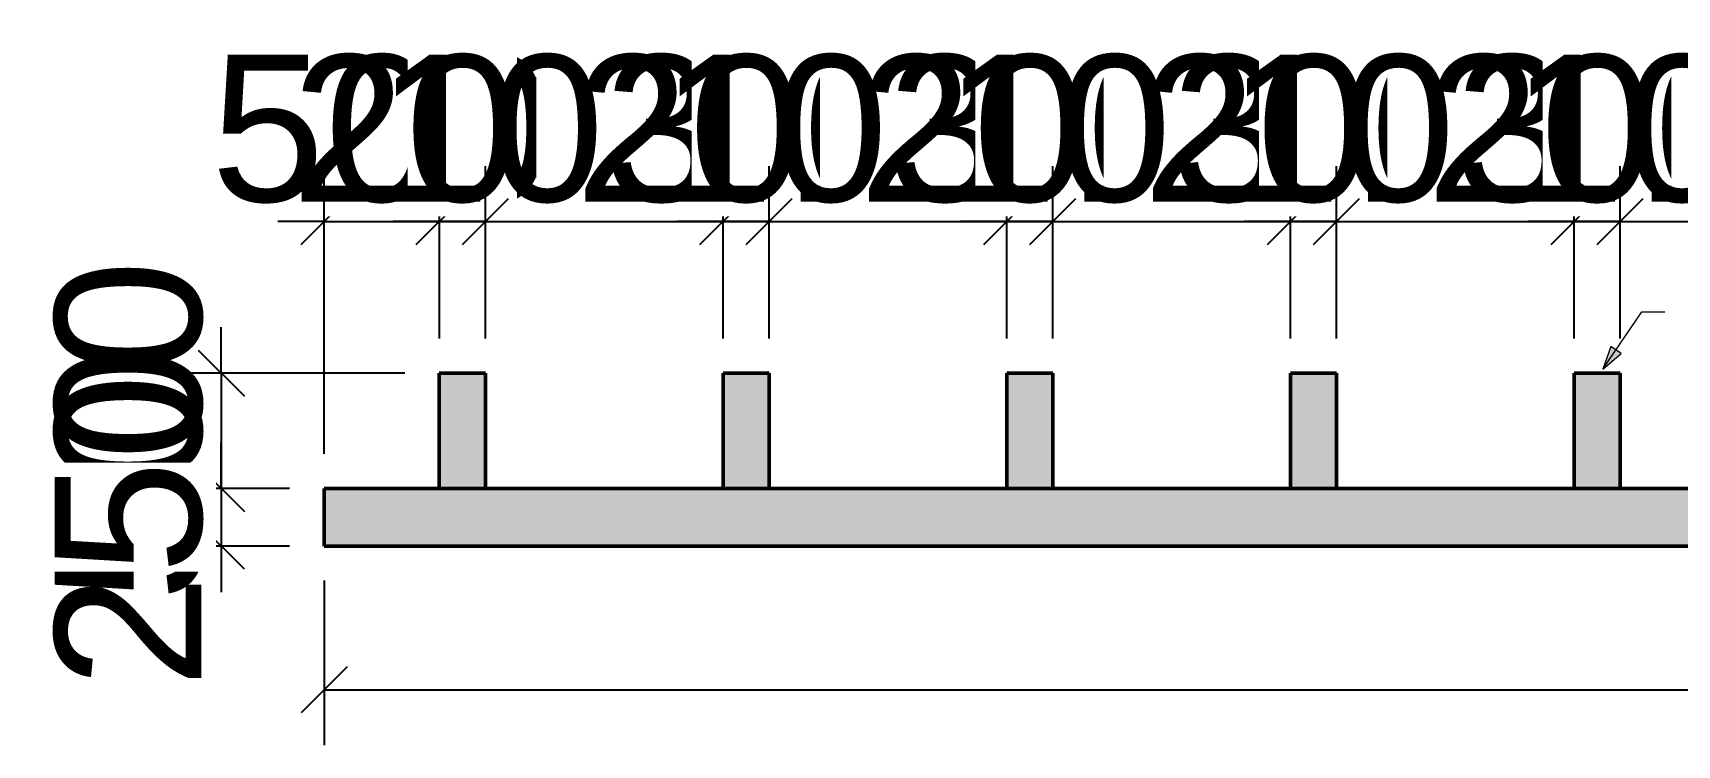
# Model space of a CAD drawing. Header units: millimetres. Extents: x 14826 to 891005, y -311366 to 56117.
# Drawn here: x 270750 to 277883, y -249018 to -245929 of the extents above; entities that cross this region are included whole.
import ezdxf

# ---------------------------------------------------------------- set-up
doc = ezdxf.new("R2010")
doc.units = ezdxf.units.MM
doc.linetypes.add('Dash', pattern=[6.35, 3.175, -3.175])
for name, color, linetype, lineweight in [('A-ANNO-DIMS', 7, 'Continuous', 9), ('A-FLOR-PATT', 7, 'Continuous', 50), ('G-ANNO-TEXT', 7, 'Continuous', 9), ('S-COLS', 7, 'Continuous', 9), ('S-FNDN', 7, 'Continuous', 9)]:
    doc.layers.add(name, color=color, linetype=linetype, lineweight=lineweight)
doc.styles.add('Arial', font='arial.ttf', dxfattribs={"height": 636.361708})
doc.dimstyles.new('Greene_Arch_tick_-_2_5mm_Arial', dxfattribs={"dimscale": 304.8, "dimtxt": 255.06485, "dimasz": 0.656168, "dimexe": 0.787402, "dimexo": 0.492126, "dimgap": 0.246063, "dimtad": 1, "dimdec": 0, "dimzin": 0, "dimdsep": 46, "dimtxsty": 'Arial', "dimblk1": 'OBLIQUE', "dimblk2": 'OBLIQUE', "dimsah": 1, "dimcen": 0.09, "dimazin": 0, "dimtfac": 1, "dimtdec": 4, "dimtix": 1, "dimtmove": 0, "dimatfit": 3, "dimfxl": 1, "dimtvp": 1, "dimtfill": 1, "dimtolj": 1, "dimtzin": 0, "dimarcsym": 2})

# ---------------------------------------------------------------- blocks, each defined once
blk = doc.blocks.new('Concrete-Rectangular-Column - 3700X200-332790-Section 4')
at = {"layer": 'S-COLS', "linetype": 'Dash', "true_color": 0xc0c0c0}
blk.add_hatch(color=9, dxfattribs=at).paths.add_polyline_path([(159219.3, 0), (159219.3, 500), (159019.3, 500), (159019.3, 0)])
at = {"layer": 'S-COLS', "lineweight": 50}
for p, q in [((159219.3, 500), (159019.3, 500)), ((159019.3, 500), (159019.3, 0)), ((159219.3, 0), (159219.3, 500)), ((159019.3, 0), (159219.3, 0))]:
    blk.add_line(p, q, dxfattribs=at)
blk = doc.blocks.new('_Oblique')
at = {"color": 0, "linetype": 'ByBlock', "lineweight": -2}
blk.add_line((-0.5, -0.5), (0.5, 0.5), dxfattribs=at)
blk = doc.blocks.new('*D443')
at = {"layer": 'A-ANNO-DIMS', "color": 0, "lineweight": -2, "transparency": 16777216}
for p, q in [((271567.1, -247404.6), (271567.1, -247204.6)), ((272362.9, -247404.6), (271327.1, -247404.6)), ((271567.1, -247404.6), (271567.1, -247904.6)), ((271862.9, -247904.6), (271327.1, -247904.6)), ((271567.1, -247904.6), (271567.1, -248104.6))]:
    blk.add_line(p, q, dxfattribs=at)
at = {"layer": 'Defpoints', "color": 0, "transparency": 16777216}
for p in [(272512.9, -247404.6), (272012.9, -247904.6)]:
    blk.add_point(p, dxfattribs=at)
at = {"layer": 'A-ANNO-DIMS', "color": 0, "lineweight": -2, "transparency": 16777216, "xscale": 200, "yscale": 200, "zscale": 200}
for p, rotation in [((271567.1, -247404.6), 270), ((271567.1, -247904.6), 90)]:
    blk.add_blockref('_Oblique', p, dxfattribs=dict(at, rotation=rotation))
at = {"layer": 'A-ANNO-DIMS', "color": 0, "transparency": 16777216, "insert": (271167.2, -247654.6), "char_height": 636.36, "width": 346.103, "attachment_point": 5, "rotation": 90, "style": 'Arial', "bg_fill": 3, "box_fill_scale": 1.1, "bg_fill_color": 256, "bg_fill_true_color": 13158600, "bg_fill_transparency": 0}
blk.add_mtext('\\A1;500', dxfattribs=at)
at = {"layer": 'Defpoints', "color": 0, "transparency": 16777216}
blk.add_point((271567.1, -247904.6), dxfattribs=at)
blk = doc.blocks.new('*D444')
at = {"layer": 'A-ANNO-DIMS', "color": 0, "lineweight": -2, "transparency": 16777216}
for p, q in [((271567.1, -247904.6), (271567.1, -247704.6)), ((271862.9, -247904.6), (271327.1, -247904.6)), ((271567.1, -247904.6), (271567.1, -248154.6)), ((271862.9, -248154.6), (271327.1, -248154.6)), ((271567.1, -248154.6), (271567.1, -248354.6))]:
    blk.add_line(p, q, dxfattribs=at)
at = {"layer": 'Defpoints', "color": 0, "transparency": 16777216}
for p in [(272012.9, -247904.6), (272012.9, -248154.6)]:
    blk.add_point(p, dxfattribs=at)
at = {"layer": 'A-ANNO-DIMS', "color": 0, "lineweight": -2, "transparency": 16777216, "xscale": 200, "yscale": 200, "zscale": 200}
for p, rotation in [((271567.1, -247904.6), 270), ((271567.1, -248154.6), 90)]:
    blk.add_blockref('_Oblique', p, dxfattribs=dict(at, rotation=rotation))
at = {"layer": 'A-ANNO-DIMS', "color": 0, "transparency": 16777216, "insert": (271167.2, -248029.6), "char_height": 636.36, "width": 346.103, "attachment_point": 5, "rotation": 90, "style": 'Arial', "bg_fill": 3, "box_fill_scale": 1.1, "bg_fill_color": 256, "bg_fill_true_color": 13158600, "bg_fill_transparency": 0}
blk.add_mtext('\\A1;250', dxfattribs=at)
at = {"layer": 'Defpoints', "color": 0, "transparency": 16777216}
blk.add_point((271567.1, -248154.6), dxfattribs=at)
blk = doc.blocks.new('*D445')
at = {"layer": 'A-ANNO-DIMS', "color": 0, "lineweight": -2, "transparency": 16777216}
for p, q in [((272012.9, -248304.6), (272012.9, -249017.8)), ((289212.9, -248304.6), (289212.9, -249017.8)), ((272012.9, -248777.8), (289212.9, -248777.8))]:
    blk.add_line(p, q, dxfattribs=at)
at = {"layer": 'Defpoints', "color": 0, "transparency": 16777216}
for p in [(272012.9, -248154.6), (289212.9, -248154.6), (289212.9, -248777.8)]:
    blk.add_point(p, dxfattribs=at)
at = {"layer": 'A-ANNO-DIMS', "color": 0, "lineweight": -2, "transparency": 16777216, "xscale": 200, "yscale": 200, "zscale": 200, "rotation": 180}
blk.add_blockref('_Oblique', (272012.9, -248777.8), dxfattribs=at)
at = {"layer": 'A-ANNO-DIMS', "color": 0, "lineweight": -2, "transparency": 16777216, "xscale": 200, "yscale": 200, "zscale": 200}
blk.add_blockref('_Oblique', (289212.9, -248777.8), dxfattribs=at)
at = {"layer": 'A-ANNO-DIMS', "color": 0, "transparency": 16777216, "insert": (280612.9, -248377.9), "char_height": 636.36, "width": 576.839, "attachment_point": 5, "style": 'Arial', "bg_fill": 3, "box_fill_scale": 1.1, "bg_fill_color": 256, "bg_fill_true_color": 13158600, "bg_fill_transparency": 0}
blk.add_mtext('\\A1;17200', dxfattribs=at)
blk = doc.blocks.new('*D446')
at = {"layer": 'A-ANNO-DIMS', "color": 0, "lineweight": -2, "transparency": 16777216}
for p, q in [((272012.9, -247754.6), (272012.9, -246506.7)), ((272512.9, -247254.6), (272512.9, -246506.7)), ((272012.9, -246746.7), (271812.9, -246746.7)), ((272012.9, -246746.7), (272512.9, -246746.7)), ((272512.9, -246746.7), (272712.9, -246746.7))]:
    blk.add_line(p, q, dxfattribs=at)
at = {"layer": 'Defpoints', "color": 0, "transparency": 16777216}
for p in [(272512.9, -247404.6), (272012.9, -247904.6)]:
    blk.add_point(p, dxfattribs=at)
at = {"layer": 'A-ANNO-DIMS', "color": 0, "lineweight": -2, "transparency": 16777216, "xscale": 200, "yscale": 200, "zscale": 200}
blk.add_blockref('_Oblique', (272012.9, -246746.7), dxfattribs=at)
at = {"layer": 'A-ANNO-DIMS', "color": 0, "lineweight": -2, "transparency": 16777216, "xscale": 200, "yscale": 200, "zscale": 200, "rotation": 180}
blk.add_blockref('_Oblique', (272512.9, -246746.7), dxfattribs=at)
at = {"layer": 'A-ANNO-DIMS', "color": 0, "transparency": 16777216, "insert": (272262.9, -246346.8), "char_height": 636.36, "width": 346.103, "attachment_point": 5, "style": 'Arial', "bg_fill": 3, "box_fill_scale": 1.1, "bg_fill_color": 256, "bg_fill_true_color": 13158600, "bg_fill_transparency": 0}
blk.add_mtext('\\A1;500', dxfattribs=at)
at = {"layer": 'Defpoints', "color": 0, "transparency": 16777216}
blk.add_point((272512.9, -246746.7), dxfattribs=at)
blk = doc.blocks.new('*D447')
at = {"layer": 'A-ANNO-DIMS', "color": 0, "lineweight": -2, "transparency": 16777216}
for p, q in [((272512.9, -247254.6), (272512.9, -246506.7)), ((272712.9, -247254.6), (272712.9, -246506.7)), ((272512.9, -246746.7), (272312.9, -246746.7)), ((272512.9, -246746.7), (272712.9, -246746.7)), ((272712.9, -246746.7), (272912.9, -246746.7))]:
    blk.add_line(p, q, dxfattribs=at)
at = {"layer": 'Defpoints', "color": 0, "transparency": 16777216}
for p in [(272512.9, -247404.6), (272712.9, -247404.6)]:
    blk.add_point(p, dxfattribs=at)
at = {"layer": 'A-ANNO-DIMS', "color": 0, "lineweight": -2, "transparency": 16777216, "xscale": 200, "yscale": 200, "zscale": 200}
blk.add_blockref('_Oblique', (272512.9, -246746.7), dxfattribs=at)
at = {"layer": 'A-ANNO-DIMS', "color": 0, "lineweight": -2, "transparency": 16777216, "xscale": 200, "yscale": 200, "zscale": 200, "rotation": 180}
blk.add_blockref('_Oblique', (272712.9, -246746.7), dxfattribs=at)
at = {"layer": 'A-ANNO-DIMS', "color": 0, "transparency": 16777216, "insert": (272612.9, -246346.8), "char_height": 636.36, "width": 346.103, "attachment_point": 5, "style": 'Arial', "bg_fill": 3, "box_fill_scale": 1.1, "bg_fill_color": 256, "bg_fill_true_color": 13158600, "bg_fill_transparency": 0}
blk.add_mtext('\\A1;200', dxfattribs=at)
at = {"layer": 'Defpoints', "color": 0, "transparency": 16777216}
blk.add_point((272712.9, -246746.7), dxfattribs=at)
blk = doc.blocks.new('*D448')
at = {"layer": 'A-ANNO-DIMS', "color": 0, "lineweight": -2, "transparency": 16777216}
for p, q in [((272712.9, -247254.6), (272712.9, -246506.7)), ((273743.6, -247254.6), (273743.6, -246506.7)), ((272712.9, -246746.7), (272512.9, -246746.7)), ((272712.9, -246746.7), (273743.6, -246746.7)), ((273743.6, -246746.7), (273943.6, -246746.7))]:
    blk.add_line(p, q, dxfattribs=at)
at = {"layer": 'Defpoints', "color": 0, "transparency": 16777216}
for p in [(272712.9, -247404.6), (273743.6, -247404.6)]:
    blk.add_point(p, dxfattribs=at)
at = {"layer": 'A-ANNO-DIMS', "color": 0, "lineweight": -2, "transparency": 16777216, "xscale": 200, "yscale": 200, "zscale": 200}
blk.add_blockref('_Oblique', (272712.9, -246746.7), dxfattribs=at)
at = {"layer": 'A-ANNO-DIMS', "color": 0, "lineweight": -2, "transparency": 16777216, "xscale": 200, "yscale": 200, "zscale": 200, "rotation": 180}
blk.add_blockref('_Oblique', (273743.6, -246746.7), dxfattribs=at)
at = {"layer": 'A-ANNO-DIMS', "color": 0, "transparency": 16777216, "insert": (273228.3, -246346.6), "char_height": 636.36, "width": 461.471, "attachment_point": 5, "style": 'Arial', "bg_fill": 3, "box_fill_scale": 1.1, "bg_fill_color": 256, "bg_fill_true_color": 13158600, "bg_fill_transparency": 0}
blk.add_mtext('\\A1;1031', dxfattribs=at)
at = {"layer": 'Defpoints', "color": 0, "transparency": 16777216}
blk.add_point((273743.6, -246746.7), dxfattribs=at)
blk = doc.blocks.new('*D449')
at = {"layer": 'A-ANNO-DIMS', "color": 0, "lineweight": -2, "transparency": 16777216}
for p, q in [((273743.6, -247254.6), (273743.6, -246506.7)), ((273943.6, -247254.6), (273943.6, -246506.7)), ((273743.6, -246746.7), (273543.6, -246746.7)), ((273743.6, -246746.7), (273943.6, -246746.7)), ((273943.6, -246746.7), (274143.6, -246746.7))]:
    blk.add_line(p, q, dxfattribs=at)
at = {"layer": 'Defpoints', "color": 0, "transparency": 16777216}
for p in [(273743.6, -247404.6), (273943.6, -247404.6)]:
    blk.add_point(p, dxfattribs=at)
at = {"layer": 'A-ANNO-DIMS', "color": 0, "lineweight": -2, "transparency": 16777216, "xscale": 200, "yscale": 200, "zscale": 200}
blk.add_blockref('_Oblique', (273743.6, -246746.7), dxfattribs=at)
at = {"layer": 'A-ANNO-DIMS', "color": 0, "lineweight": -2, "transparency": 16777216, "xscale": 200, "yscale": 200, "zscale": 200, "rotation": 180}
blk.add_blockref('_Oblique', (273943.6, -246746.7), dxfattribs=at)
at = {"layer": 'A-ANNO-DIMS', "color": 0, "transparency": 16777216, "insert": (273843.6, -246346.8), "char_height": 636.36, "width": 346.103, "attachment_point": 5, "style": 'Arial', "bg_fill": 3, "box_fill_scale": 1.1, "bg_fill_color": 256, "bg_fill_true_color": 13158600, "bg_fill_transparency": 0}
blk.add_mtext('\\A1;200', dxfattribs=at)
at = {"layer": 'Defpoints', "color": 0, "transparency": 16777216}
blk.add_point((273943.6, -246746.7), dxfattribs=at)
blk = doc.blocks.new('*D450')
at = {"layer": 'A-ANNO-DIMS', "color": 0, "lineweight": -2, "transparency": 16777216}
for p, q in [((273943.6, -247254.6), (273943.6, -246506.7)), ((274974.4, -247254.6), (274974.4, -246506.7)), ((273943.6, -246746.7), (273743.6, -246746.7)), ((273943.6, -246746.7), (274974.4, -246746.7)), ((274974.4, -246746.7), (275174.4, -246746.7))]:
    blk.add_line(p, q, dxfattribs=at)
at = {"layer": 'Defpoints', "color": 0, "transparency": 16777216}
for p in [(273943.6, -247404.6), (274974.4, -247404.6)]:
    blk.add_point(p, dxfattribs=at)
at = {"layer": 'A-ANNO-DIMS', "color": 0, "lineweight": -2, "transparency": 16777216, "xscale": 200, "yscale": 200, "zscale": 200}
blk.add_blockref('_Oblique', (273943.6, -246746.7), dxfattribs=at)
at = {"layer": 'A-ANNO-DIMS', "color": 0, "lineweight": -2, "transparency": 16777216, "xscale": 200, "yscale": 200, "zscale": 200, "rotation": 180}
blk.add_blockref('_Oblique', (274974.4, -246746.7), dxfattribs=at)
at = {"layer": 'A-ANNO-DIMS', "color": 0, "transparency": 16777216, "insert": (274459, -246346.6), "char_height": 636.36, "width": 461.471, "attachment_point": 5, "style": 'Arial', "bg_fill": 3, "box_fill_scale": 1.1, "bg_fill_color": 256, "bg_fill_true_color": 13158600, "bg_fill_transparency": 0}
blk.add_mtext('\\A1;1031', dxfattribs=at)
at = {"layer": 'Defpoints', "color": 0, "transparency": 16777216}
blk.add_point((274974.4, -246746.7), dxfattribs=at)
blk = doc.blocks.new('*D451')
at = {"layer": 'A-ANNO-DIMS', "color": 0, "lineweight": -2, "transparency": 16777216}
for p, q in [((274974.4, -247254.6), (274974.4, -246506.7)), ((275174.4, -247254.6), (275174.4, -246506.7)), ((274974.4, -246746.7), (274774.4, -246746.7)), ((274974.4, -246746.7), (275174.4, -246746.7)), ((275174.4, -246746.7), (275374.4, -246746.7))]:
    blk.add_line(p, q, dxfattribs=at)
at = {"layer": 'Defpoints', "color": 0, "transparency": 16777216}
for p in [(274974.4, -247404.6), (275174.4, -247404.6)]:
    blk.add_point(p, dxfattribs=at)
at = {"layer": 'A-ANNO-DIMS', "color": 0, "lineweight": -2, "transparency": 16777216, "xscale": 200, "yscale": 200, "zscale": 200}
blk.add_blockref('_Oblique', (274974.4, -246746.7), dxfattribs=at)
at = {"layer": 'A-ANNO-DIMS', "color": 0, "lineweight": -2, "transparency": 16777216, "xscale": 200, "yscale": 200, "zscale": 200, "rotation": 180}
blk.add_blockref('_Oblique', (275174.4, -246746.7), dxfattribs=at)
at = {"layer": 'A-ANNO-DIMS', "color": 0, "transparency": 16777216, "insert": (275074.4, -246346.8), "char_height": 636.36, "width": 346.103, "attachment_point": 5, "style": 'Arial', "bg_fill": 3, "box_fill_scale": 1.1, "bg_fill_color": 256, "bg_fill_true_color": 13158600, "bg_fill_transparency": 0}
blk.add_mtext('\\A1;200', dxfattribs=at)
at = {"layer": 'Defpoints', "color": 0, "transparency": 16777216}
blk.add_point((275174.4, -246746.7), dxfattribs=at)
blk = doc.blocks.new('*D452')
at = {"layer": 'A-ANNO-DIMS', "color": 0, "lineweight": -2, "transparency": 16777216}
for p, q in [((275174.4, -247254.6), (275174.4, -246506.7)), ((276205.2, -247254.6), (276205.2, -246506.7)), ((275174.4, -246746.7), (274974.4, -246746.7)), ((275174.4, -246746.7), (276205.2, -246746.7)), ((276205.2, -246746.7), (276405.2, -246746.7))]:
    blk.add_line(p, q, dxfattribs=at)
at = {"layer": 'Defpoints', "color": 0, "transparency": 16777216}
for p in [(275174.4, -247404.6), (276205.2, -247404.6)]:
    blk.add_point(p, dxfattribs=at)
at = {"layer": 'A-ANNO-DIMS', "color": 0, "lineweight": -2, "transparency": 16777216, "xscale": 200, "yscale": 200, "zscale": 200}
blk.add_blockref('_Oblique', (275174.4, -246746.7), dxfattribs=at)
at = {"layer": 'A-ANNO-DIMS', "color": 0, "lineweight": -2, "transparency": 16777216, "xscale": 200, "yscale": 200, "zscale": 200, "rotation": 180}
blk.add_blockref('_Oblique', (276205.2, -246746.7), dxfattribs=at)
at = {"layer": 'A-ANNO-DIMS', "color": 0, "transparency": 16777216, "insert": (275689.8, -246346.6), "char_height": 636.36, "width": 461.471, "attachment_point": 5, "style": 'Arial', "bg_fill": 3, "box_fill_scale": 1.1, "bg_fill_color": 256, "bg_fill_true_color": 13158600, "bg_fill_transparency": 0}
blk.add_mtext('\\A1;1031', dxfattribs=at)
at = {"layer": 'Defpoints', "color": 0, "transparency": 16777216}
blk.add_point((276205.2, -246746.7), dxfattribs=at)
blk = doc.blocks.new('*D453')
at = {"layer": 'A-ANNO-DIMS', "color": 0, "lineweight": -2, "transparency": 16777216}
for p, q in [((276205.2, -247254.6), (276205.2, -246506.7)), ((276405.2, -247254.6), (276405.2, -246506.7)), ((276205.2, -246746.7), (276005.2, -246746.7)), ((276205.2, -246746.7), (276405.2, -246746.7)), ((276405.2, -246746.7), (276605.2, -246746.7))]:
    blk.add_line(p, q, dxfattribs=at)
at = {"layer": 'Defpoints', "color": 0, "transparency": 16777216}
for p in [(276205.2, -247404.6), (276405.2, -247404.6)]:
    blk.add_point(p, dxfattribs=at)
at = {"layer": 'A-ANNO-DIMS', "color": 0, "lineweight": -2, "transparency": 16777216, "xscale": 200, "yscale": 200, "zscale": 200}
blk.add_blockref('_Oblique', (276205.2, -246746.7), dxfattribs=at)
at = {"layer": 'A-ANNO-DIMS', "color": 0, "lineweight": -2, "transparency": 16777216, "xscale": 200, "yscale": 200, "zscale": 200, "rotation": 180}
blk.add_blockref('_Oblique', (276405.2, -246746.7), dxfattribs=at)
at = {"layer": 'A-ANNO-DIMS', "color": 0, "transparency": 16777216, "insert": (276305.2, -246346.8), "char_height": 636.36, "width": 346.103, "attachment_point": 5, "style": 'Arial', "bg_fill": 3, "box_fill_scale": 1.1, "bg_fill_color": 256, "bg_fill_true_color": 13158600, "bg_fill_transparency": 0}
blk.add_mtext('\\A1;200', dxfattribs=at)
at = {"layer": 'Defpoints', "color": 0, "transparency": 16777216}
blk.add_point((276405.2, -246746.7), dxfattribs=at)
blk = doc.blocks.new('*D454')
at = {"layer": 'A-ANNO-DIMS', "color": 0, "lineweight": -2, "transparency": 16777216}
for p, q in [((276405.2, -247254.6), (276405.2, -246506.7)), ((277435.9, -247254.6), (277435.9, -246506.7)), ((276405.2, -246746.7), (276205.2, -246746.7)), ((276405.2, -246746.7), (277435.9, -246746.7)), ((277435.9, -246746.7), (277635.9, -246746.7))]:
    blk.add_line(p, q, dxfattribs=at)
at = {"layer": 'Defpoints', "color": 0, "transparency": 16777216}
for p in [(276405.2, -247404.6), (277435.9, -247404.6)]:
    blk.add_point(p, dxfattribs=at)
at = {"layer": 'A-ANNO-DIMS', "color": 0, "lineweight": -2, "transparency": 16777216, "xscale": 200, "yscale": 200, "zscale": 200}
blk.add_blockref('_Oblique', (276405.2, -246746.7), dxfattribs=at)
at = {"layer": 'A-ANNO-DIMS', "color": 0, "lineweight": -2, "transparency": 16777216, "xscale": 200, "yscale": 200, "zscale": 200, "rotation": 180}
blk.add_blockref('_Oblique', (277435.9, -246746.7), dxfattribs=at)
at = {"layer": 'A-ANNO-DIMS', "color": 0, "transparency": 16777216, "insert": (276920.6, -246346.6), "char_height": 636.36, "width": 461.471, "attachment_point": 5, "style": 'Arial', "bg_fill": 3, "box_fill_scale": 1.1, "bg_fill_color": 256, "bg_fill_true_color": 13158600, "bg_fill_transparency": 0}
blk.add_mtext('\\A1;1031', dxfattribs=at)
at = {"layer": 'Defpoints', "color": 0, "transparency": 16777216}
blk.add_point((277435.9, -246746.7), dxfattribs=at)
blk = doc.blocks.new('*D455')
at = {"layer": 'A-ANNO-DIMS', "color": 0, "lineweight": -2, "transparency": 16777216}
for p, q in [((277435.9, -247254.6), (277435.9, -246506.7)), ((277635.9, -247254.6), (277635.9, -246506.7)), ((277435.9, -246746.7), (277235.9, -246746.7)), ((277435.9, -246746.7), (277635.9, -246746.7)), ((277635.9, -246746.7), (277835.9, -246746.7))]:
    blk.add_line(p, q, dxfattribs=at)
at = {"layer": 'Defpoints', "color": 0, "transparency": 16777216}
for p in [(277435.9, -247404.6), (277635.9, -247404.6)]:
    blk.add_point(p, dxfattribs=at)
at = {"layer": 'A-ANNO-DIMS', "color": 0, "lineweight": -2, "transparency": 16777216, "xscale": 200, "yscale": 200, "zscale": 200}
blk.add_blockref('_Oblique', (277435.9, -246746.7), dxfattribs=at)
at = {"layer": 'A-ANNO-DIMS', "color": 0, "lineweight": -2, "transparency": 16777216, "xscale": 200, "yscale": 200, "zscale": 200, "rotation": 180}
blk.add_blockref('_Oblique', (277635.9, -246746.7), dxfattribs=at)
at = {"layer": 'A-ANNO-DIMS', "color": 0, "transparency": 16777216, "insert": (277535.9, -246346.8), "char_height": 636.36, "width": 346.103, "attachment_point": 5, "style": 'Arial', "bg_fill": 3, "box_fill_scale": 1.1, "bg_fill_color": 256, "bg_fill_true_color": 13158600, "bg_fill_transparency": 0}
blk.add_mtext('\\A1;200', dxfattribs=at)
at = {"layer": 'Defpoints', "color": 0, "transparency": 16777216}
blk.add_point((277635.9, -246746.7), dxfattribs=at)
blk = doc.blocks.new('*D456')
at = {"layer": 'A-ANNO-DIMS', "color": 0, "lineweight": -2, "transparency": 16777216}
for p, q in [((277635.9, -247254.6), (277635.9, -246506.7)), ((278666.7, -247254.6), (278666.7, -246506.7)), ((277635.9, -246746.7), (277435.9, -246746.7)), ((277635.9, -246746.7), (278666.7, -246746.7)), ((278666.7, -246746.7), (278866.7, -246746.7))]:
    blk.add_line(p, q, dxfattribs=at)
at = {"layer": 'Defpoints', "color": 0, "transparency": 16777216}
for p in [(277635.9, -247404.6), (278666.7, -247404.6)]:
    blk.add_point(p, dxfattribs=at)
at = {"layer": 'A-ANNO-DIMS', "color": 0, "lineweight": -2, "transparency": 16777216, "xscale": 200, "yscale": 200, "zscale": 200}
blk.add_blockref('_Oblique', (277635.9, -246746.7), dxfattribs=at)
at = {"layer": 'A-ANNO-DIMS', "color": 0, "lineweight": -2, "transparency": 16777216, "xscale": 200, "yscale": 200, "zscale": 200, "rotation": 180}
blk.add_blockref('_Oblique', (278666.7, -246746.7), dxfattribs=at)
at = {"layer": 'A-ANNO-DIMS', "color": 0, "transparency": 16777216, "insert": (278151.3, -246346.6), "char_height": 636.36, "width": 461.471, "attachment_point": 5, "style": 'Arial', "bg_fill": 3, "box_fill_scale": 1.1, "bg_fill_color": 256, "bg_fill_true_color": 13158600, "bg_fill_transparency": 0}
blk.add_mtext('\\A1;1031', dxfattribs=at)
at = {"layer": 'Defpoints', "color": 0, "transparency": 16777216}
blk.add_point((278666.7, -246746.7), dxfattribs=at)

msp = doc.modelspace()

# ---------------------------------------------------------------- hatches: boundary and pattern name
at = {"layer": 'A-FLOR-PATT', "lineweight": 25, "true_color": 0xc0c0c0}
msp.add_hatch(color=9, dxfattribs=at).paths.add_polyline_path([(272012.87254, -248154.57238), (289212.87254, -248154.57238), (289212.87254, -247904.57238), (272012.87254, -247904.57238)])
at = {"layer": 'G-ANNO-TEXT'}
msp.add_hatch(color=256, dxfattribs=at).paths.add_polyline_path([(277561.18736, -247387.40338), (277639.54587, -247319.74311), (277595.21768, -247289.62861)])

# ---------------------------------------------------------------- linework, layer by layer
for p, q in [((277561.18736, -247387.40338), (277730.37835, -247138.35622)), ((277730.37835, -247138.35622), (277829.23543, -247138.35622)), ((277595.21768, -247289.62861), (277561.18736, -247387.40338)), ((277639.54587, -247319.74311), (277595.21768, -247289.62861)), ((277561.18736, -247387.40338), (277639.54587, -247319.74311))]:
    msp.add_line(p, q, dxfattribs=at)
at = {"layer": 'S-FNDN', "lineweight": 50}
for p, q in [((289212.87254, -247904.57238), (272012.87254, -247904.57238)), ((272012.87254, -247904.57238), (272012.87254, -248154.57238)), ((272012.87254, -248154.57238), (289212.87254, -248154.57238))]:
    msp.add_line(p, q, dxfattribs=at)

# ---------------------------------------------------------------- block references
at = {"layer": 'S-COLS'}
for p in [(113493.5744, -247904.57238), (114724.34363, -247904.57238), (115955.11286, -247904.57238), (117185.88209, -247904.57238), (118416.65132, -247904.57238)]:
    msp.add_blockref('Concrete-Rectangular-Column - 3700X200-332790-Section 4', p, dxfattribs=at)

# ---------------------------------------------------------------- next in the draw order: dimensions: what is measured, and where the dimension line sits
at = {"layer": 'A-ANNO-DIMS'}
dim = msp.add_linear_dim(base=(271567.08436, -247904.57238), p1=(272512.87254, -247404.57238), p2=(272012.87254, -247904.57238), angle=90, dimstyle='Greene_Arch_tick_-_2_5mm_Arial', override={"dimpost": '<>', "dimfxl": 707.106781}, dxfattribs=at)
dim.commit()
dim.dimension.update_dxf_attribs({"geometry": '*D443', "text_midpoint": (271167.17526, -247654.57238)})

# ---------------------------------------------------------------- next in the draw order: dimensions: what is measured, and where the dimension line sits
dim = msp.add_linear_dim(base=(271567.08436, -248154.57238), p1=(272012.87254, -247904.57238), p2=(272012.87254, -248154.57238), angle=90, dimstyle='Greene_Arch_tick_-_2_5mm_Arial', override={"dimpost": '<>', "dimfxl": 250}, dxfattribs=at)
dim.commit()
dim.dimension.update_dxf_attribs({"geometry": '*D444', "text_midpoint": (271167.17526, -248029.57238)})

# ---------------------------------------------------------------- next in the draw order: dimensions: what is measured, and where the dimension line sits
for base, p1, p2, override, picture, middle in [((272512.87254, -246746.68092), (272012.87254, -247904.57238), (272512.87254, -247404.57238), {"dimpost": '<>', "dimfxl": 707.106781}, '*D446', (272262.87254, -246346.77182)), ((289212.87254, -248777.83754), (272012.87254, -248154.57238), (289212.87254, -248154.57238), {"dimpost": '<>', "dimfxl": 17200}, '*D445', (280612.87254, -248377.92845))]:
    dim = msp.add_linear_dim(base=base, p1=p1, p2=p2, dimstyle='Greene_Arch_tick_-_2_5mm_Arial', override=override, dxfattribs=at)
    dim.commit()
    dim.dimension.update_dxf_attribs({"geometry": picture, "text_midpoint": middle})

# ---------------------------------------------------------------- next in the draw order: dimensions: what is measured, and where the dimension line sits
dim = msp.add_linear_dim(base=(272712.87254, -246746.68092), p1=(272512.87254, -247404.57238), p2=(272712.87254, -247404.57238), dimstyle='Greene_Arch_tick_-_2_5mm_Arial', override={"dimpost": '<>', "dimfxl": 200}, dxfattribs=at)
dim.commit()
dim.dimension.update_dxf_attribs({"geometry": '*D447', "text_midpoint": (272612.87254, -246346.77182)})

# ---------------------------------------------------------------- next in the draw order: dimensions: what is measured, and where the dimension line sits
dim = msp.add_linear_dim(base=(273743.64177, -246746.68092), p1=(272712.87254, -247404.57238), p2=(273743.64177, -247404.57238), dimstyle='Greene_Arch_tick_-_2_5mm_Arial', override={"dimpost": '<>', "dimfxl": 1030.769231}, dxfattribs=at)
dim.commit()
dim.dimension.update_dxf_attribs({"geometry": '*D448', "text_midpoint": (273228.25716, -246346.55478)})

# ---------------------------------------------------------------- next in the draw order: dimensions: what is measured, and where the dimension line sits
dim = msp.add_linear_dim(base=(273943.64177, -246746.68092), p1=(273743.64177, -247404.57238), p2=(273943.64177, -247404.57238), dimstyle='Greene_Arch_tick_-_2_5mm_Arial', override={"dimpost": '<>', "dimfxl": 200}, dxfattribs=at)
dim.commit()
dim.dimension.update_dxf_attribs({"geometry": '*D449', "text_midpoint": (273843.64177, -246346.77182)})

# ---------------------------------------------------------------- next in the draw order: dimensions: what is measured, and where the dimension line sits
dim = msp.add_linear_dim(base=(274974.411, -246746.68092), p1=(273943.64177, -247404.57238), p2=(274974.411, -247404.57238), dimstyle='Greene_Arch_tick_-_2_5mm_Arial', override={"dimpost": '<>', "dimfxl": 1030.769231}, dxfattribs=at)
dim.commit()
dim.dimension.update_dxf_attribs({"geometry": '*D450', "text_midpoint": (274459.02639, -246346.55478)})

# ---------------------------------------------------------------- next in the draw order: dimensions: what is measured, and where the dimension line sits
dim = msp.add_linear_dim(base=(275174.411, -246746.68092), p1=(274974.411, -247404.57238), p2=(275174.411, -247404.57238), dimstyle='Greene_Arch_tick_-_2_5mm_Arial', override={"dimpost": '<>', "dimfxl": 200}, dxfattribs=at)
dim.commit()
dim.dimension.update_dxf_attribs({"geometry": '*D451', "text_midpoint": (275074.411, -246346.77182)})

# ---------------------------------------------------------------- next in the draw order: dimensions: what is measured, and where the dimension line sits
dim = msp.add_linear_dim(base=(276205.18023, -246746.68092), p1=(275174.411, -247404.57238), p2=(276205.18023, -247404.57238), dimstyle='Greene_Arch_tick_-_2_5mm_Arial', override={"dimpost": '<>', "dimfxl": 1030.769231}, dxfattribs=at)
dim.commit()
dim.dimension.update_dxf_attribs({"geometry": '*D452', "text_midpoint": (275689.79562, -246346.55478)})

# ---------------------------------------------------------------- next in the draw order: dimensions: what is measured, and where the dimension line sits
dim = msp.add_linear_dim(base=(276405.18023, -246746.68092), p1=(276205.18023, -247404.57238), p2=(276405.18023, -247404.57238), dimstyle='Greene_Arch_tick_-_2_5mm_Arial', override={"dimpost": '<>', "dimfxl": 200}, dxfattribs=at)
dim.commit()
dim.dimension.update_dxf_attribs({"geometry": '*D453', "text_midpoint": (276305.18023, -246346.77182)})

# ---------------------------------------------------------------- next in the draw order: dimensions: what is measured, and where the dimension line sits
dim = msp.add_linear_dim(base=(277435.94946, -246746.68092), p1=(276405.18023, -247404.57238), p2=(277435.94946, -247404.57238), dimstyle='Greene_Arch_tick_-_2_5mm_Arial', override={"dimpost": '<>', "dimfxl": 1030.769231}, dxfattribs=at)
dim.commit()
dim.dimension.update_dxf_attribs({"geometry": '*D454', "text_midpoint": (276920.56485, -246346.55478)})

# ---------------------------------------------------------------- next in the draw order: dimensions: what is measured, and where the dimension line sits
dim = msp.add_linear_dim(base=(277635.94946, -246746.68092), p1=(277435.94946, -247404.57238), p2=(277635.94946, -247404.57238), dimstyle='Greene_Arch_tick_-_2_5mm_Arial', override={"dimpost": '<>', "dimfxl": 200}, dxfattribs=at)
dim.commit()
dim.dimension.update_dxf_attribs({"geometry": '*D455', "text_midpoint": (277535.94946, -246346.77182)})

# ---------------------------------------------------------------- next in the draw order: dimensions: what is measured, and where the dimension line sits
dim = msp.add_linear_dim(base=(278666.71869, -246746.68092), p1=(277635.94946, -247404.57238), p2=(278666.71869, -247404.57238), dimstyle='Greene_Arch_tick_-_2_5mm_Arial', override={"dimpost": '<>', "dimfxl": 1030.769231}, dxfattribs=at)
dim.commit()
dim.dimension.update_dxf_attribs({"geometry": '*D456', "text_midpoint": (278151.33408, -246346.55478)})

doc.saveas('drawing.dxf')
